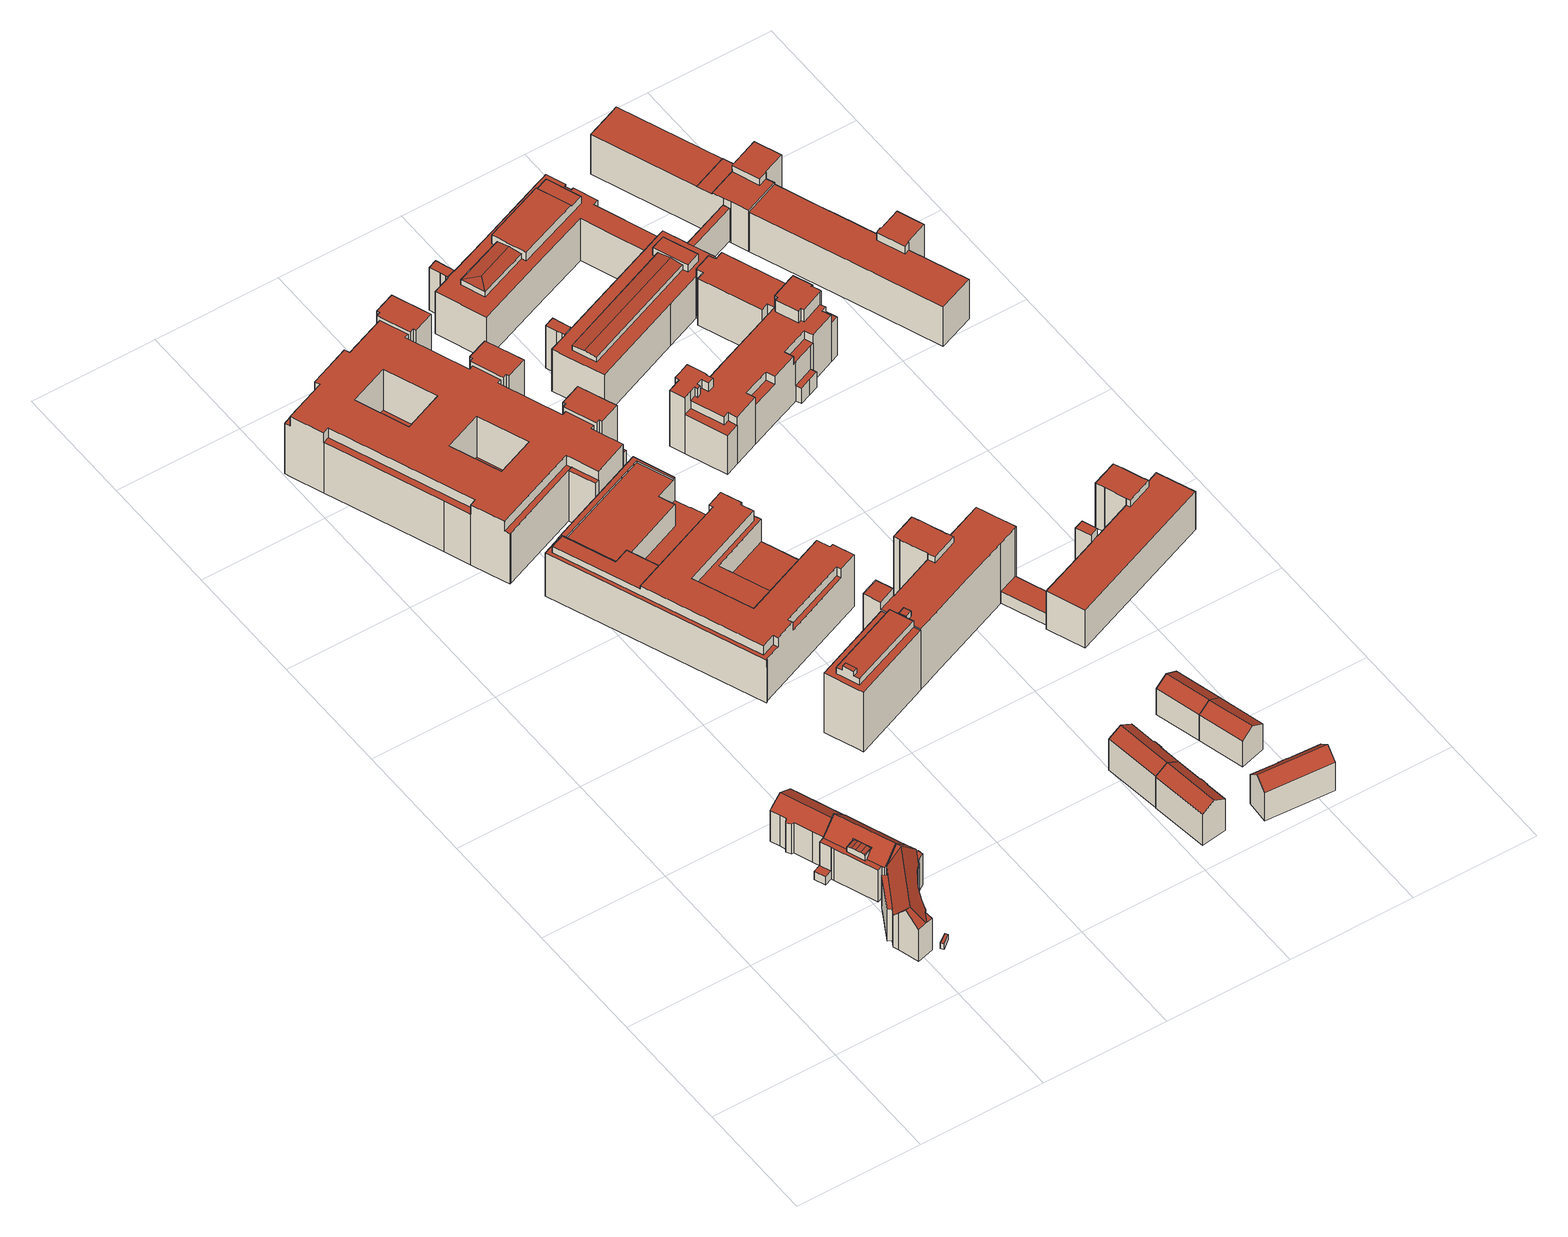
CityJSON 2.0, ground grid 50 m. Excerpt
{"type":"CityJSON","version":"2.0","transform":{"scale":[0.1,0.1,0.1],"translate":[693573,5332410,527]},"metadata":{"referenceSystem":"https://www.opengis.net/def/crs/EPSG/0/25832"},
"CityObjects":{
"building1":{"type":"Building","attributes":{"Gemeindeschluessel":"09162000","HoeheDach":"535.600","HoeheGrund":"533.100","Methode":"2000","NiedrigsteTraufeDesGebaeudes":"535.600","Geometrietyp2DReferenz":"3000","function":"51009_1610","roofType":"1000","measuredHeight":2.5},"geometry":[{"type":"MultiSurface","lod":"2","boundaries":[[[0,1,2,3]],[[4,5,1,0]],[[6,4,0,3]],[[2,1,5,7]],[[6,7,5,4]],[[3,2,7,6]]],"semantics":{"surfaces":[{"type":"WallSurface"},{"type":"GroundSurface"},{"type":"RoofSurface"}],"values":[0,0,1,2,0,0]}}]},
"building2":{"type":"Building","attributes":{"Gemeindeschluessel":"09162000","HoeheDach":"554.070","HoeheGrund":"532.860","Methode":"2000","NiedrigsteTraufeDesGebaeudes":"547.760","Geometrietyp2DReferenz":"3000","function":"31001_1000","roofType":"3100","measuredHeight":21.21,"storeysAboveGround":3},"geometry":[{"type":"MultiSurface","lod":"2","boundaries":[[[8,9,10,11]],[[12,13,14,15,16,17]],[[18,19,20,21,22,23]],[[24,25,26,27]],[[28,29,30,31,32]],[[33,22,21]],[[34,35,36,37]],[[38,39,40,41]],[[42,43,44,45]],[[10,9,39,38]],[[46,47,48,49,50]],[[51,52,53,54]],[[55,37,36,56]],[[57,58,59,60]],[[42,18,23,43]],[[33,43,23,22]],[[61,56,36,35]],[[45,44,58,57]],[[25,24,62,53,52,63,64,65,40,39,9,8,66,32,31,44,43,33,67,16,15,49,48]],[[68,65,64,69]],[[28,32,66,70]],[[71,62,24,27]],[[69,64,63,72]],[[73,74,67,75]],[[14,50,49,15]],[[55,76,77,34,37]],[[75,67,33,21,20,35,34,77,78]],[[46,50,14,13]],[[72,63,52,51]],[[28,70,11,10,38,41,68,69,72,51,54,71,27,26,47,46,13,12,79,80,76,55,56,61,19,18,42,45,57,60,29]],[[61,35,20,19]],[[25,48,47,26]],[[66,8,11,70]],[[41,40,65,68]],[[30,59,58,44,31]],[[17,16,67,74]],[[80,78,77,76]],[[54,53,62,71]],[[60,59,30,29]],[[80,79,73,75,78]],[[79,12,17,74,73]]],"semantics":{"surfaces":[{"type":"WallSurface"},{"type":"RoofSurface"},{"type":"GroundSurface"}],"values":[0,0,0,0,0,1,1,0,0,0,0,0,0,0,0,1,0,0,1,0,0,0,0,1,1,0,1,0,0,2,0,0,0,0,1,1,0,0,0,0,0]}}]},
"building3":{"type":"Building","attributes":{"Gemeindeschluessel":"09162000","HoeheDach":"554.510","HoeheGrund":"532.850","Methode":"2000","NiedrigsteTraufeDesGebaeudes":"536.800","Geometrietyp2DReferenz":"3000","function":"31001_1000","roofType":"3100","measuredHeight":21.66,"storeysAboveGround":3},"geometry":[{"type":"MultiSurface","lod":"2","boundaries":[[[81,82,83,84,85]],[[86,87,88,89]],[[90,91,92,93]],[[19,94,95,96,97,98,99,100,101,102,103,104,105,106,18]],[[19,107,108,94]],[[95,109,110,96]],[[19,18,111,112,107]],[[113,84,83,114]],[[106,115,111,18]],[[116,117,118,119]],[[120,121,122,123]],[[112,111,115,124,125,126,127]],[[114,83,82,128]],[[99,129,130,100]],[[94,108,109,95]],[[82,131,132,92,91]],[[102,101,133,127,126]],[[124,115,106,105,104]],[[86,85,84,113,87]],[[110,134,97,96]],[[129,116,119,130]],[[97,134,117,98]],[[103,125,124,104]],[[102,126,125,103]],[[101,100,130,119,118,135,133]],[[86,81,85]],[[99,98,117,116,129]],[[132,131,121]],[[110,109,89,88,123,122,135,118,117,134]],[[88,87,113,114,128,90,93,120,123]],[[128,82,91,90]],[[82,81,86,89,109,108,107,112,127,133,135,122,121,131]],[[120,93,92,132,121]]],"semantics":{"surfaces":[{"type":"WallSurface"},{"type":"RoofSurface"},{"type":"GroundSurface"}],"values":[0,0,1,2,0,0,0,1,0,0,0,1,1,0,0,0,0,0,1,0,1,0,0,0,0,0,0,0,1,0,1,1,1]}}]},
"building4":{"type":"Building","attributes":{"Gemeindeschluessel":"09162000","HoeheDach":"551.140","HoeheGrund":"532.836","Methode":"2000","NiedrigsteTraufeDesGebaeudes":"547.006","Geometrietyp2DReferenz":"3000","function":"31001_9998","roofType":"3100","measuredHeight":18.3,"storeysAboveGround":5},"geometry":[{"type":"MultiSurface","lod":"2","boundaries":[[[136,137,138,139]],[[140,141,142,143]],[[139,138,144,145]],[[144,138,137,146,147,148,149,150,151,152,153,154,155]],[[156,157,158,159,160,161,136,139,145,162,163,140,143,164,165,166,167,168]],[[156,151,150,157]],[[152,169,170,171,172,173,142,141,153]],[[158,149,148,159]],[[166,171,170,167]],[[159,148,147,160]],[[156,168,169,152,151]],[[140,163,154,153,141]],[[161,146,137,136]],[[162,155,154,163]],[[164,173,172,165]],[[165,172,171,166]],[[145,144,155,162]],[[160,147,146,161]],[[167,170,169,168]],[[157,150,149,158]],[[143,142,173,164]]],"semantics":{"surfaces":[{"type":"WallSurface"},{"type":"RoofSurface"},{"type":"GroundSurface"}],"values":[0,0,0,1,2,0,1,0,0,0,0,0,0,0,0,0,0,0,0,0,0]}}]},
"building5":{"type":"Building","attributes":{"Gemeindeschluessel":"09162000","HoeheDach":"544.800","HoeheGrund":"532.990","Methode":"2000","NiedrigsteTraufeDesGebaeudes":"544.800","Geometrietyp2DReferenz":"3000","function":"51009_1610","roofType":"1000","measuredHeight":11.81},"geometry":[{"type":"MultiSurface","lod":"2","boundaries":[[[174,175,176,177]],[[178,179,180,181]],[[181,180,175,174]],[[180,179,176,175]],[[177,176,179,178]],[[174,177,178,181]]],"semantics":{"surfaces":[{"type":"WallSurface"},{"type":"RoofSurface"},{"type":"GroundSurface"}],"values":[0,0,0,1,0,2]}}]},
"building6":{"type":"Building","attributes":{"Gemeindeschluessel":"09162000","HoeheDach":"566.889","HoeheGrund":"533.220","Methode":"2000","NiedrigsteTraufeDesGebaeudes":"561.900","Geometrietyp2DReferenz":"3000","function":"31001_9998","roofType":"1000","measuredHeight":33.67,"storeysAboveGround":9},"geometry":[{"type":"MultiSurface","lod":"2","boundaries":[[[182,183,184,185,186,187,188,189,190,191]],[[192,193,194,195,196,197,184,183,182,191,198,199,200,201]],[[187,202,203,188]],[[204,202,187,186]],[[205,203,202,204]],[[206,207,208,194,193,192,201,209]],[[210,196,195,211,212,213,214,200,199,215]],[[190,216,215,199,198,191]],[[208,207,206,209,214,213,212,211]],[[211,195,194,208]],[[189,188,203,205]],[[189,205,204,186,185,217,210,215,216,190]],[[209,201,200,214]],[[184,197,196,210,217,185]]],"semantics":{"surfaces":[{"type":"WallSurface"},{"type":"RoofSurface"},{"type":"GroundSurface"}],"values":[0,1,1,0,0,0,0,0,2,0,0,1,0,0]}}]},
"building7":{"type":"Building","attributes":{"name":"Neue Balan - Haus 28","Gemeindeschluessel":"09162000","HoeheDach":"558.440","HoeheGrund":"527.668","Methode":"2000","NiedrigsteTraufeDesGebaeudes":"536.920","Geometrietyp2DReferenz":"3000","function":"31001_2000","roofType":"1000","measuredHeight":30.77,"storeysAboveGround":6},"geometry":[{"type":"MultiSurface","lod":"2","boundaries":[[[218,219,220,221]],[[222,223,224,225]],[[226,227,228,229,230,231,232,233,234,235,236,237,238,239,240,241,242,243,244,245,246,247,248,249,250,251,252,253,254,255],[256,257,258,259],[219,260,261,220]],[[262,263,264,265]],[[266,267,268,269]],[[270,271,272,273,274,275,276]],[[277,256,259,278]],[[279,280,281,282]],[[283,284,285,223,222,286,287]],[[221,220,261,288]],[[269,268,289,290]],[[291,228,227,292]],[[278,259,258,293]],[[294,254,253,295]],[[296,272,271,297]],[[298,299,300,301]],[[302,303,235,234,304]],[[305,240,239,306]],[[307,308,309,310]],[[311,241,240,305]],[[312,313,314,315,316]],[[317,318,303,302]],[[319,320,321,226,255,322,323,324]],[[306,239,238,325,326,327,328,329,285,284]],[[330,331,332,333]],[[334,246,245,335]],[[336,337,338,300,299,339,334,335]],[[324,323,331,330]],[[250,249,340,341,342]],[[343,344,345,346]],[[347,348,349,350]],[[351,352,353,289,268,267,354,264,263,355]],[[356,357,358,359,321,320]],[[340,360,361,362,281,280]],[[336,244,243,337]],[[265,264,354,363]],[[305,306,284,283,312,364,311]],[[365,366,367,368]],[[369,370,371,372]],[[373,251,250,342]],[[329,328,327,374,367,366,375,224,223,285]],[[322,294,295,332,331,323]],[[376,260,219,218]],[[349,348,377,378,379]],[[333,332,295,380]],[[288,376,218,221]],[[359,358,381,291,292,321]],[[382,350,349,379,273,272,296]],[[288,261,260,376]],[[383,303,318,345,344,326,325,384]],[[236,235,303,383,384,237]],[[385,252,251,373]],[[293,258,257,386]],[[335,245,244,336]],[[368,387,388,343,346,317,302,304,389,347,350,382,296,297,390,391,392,357,356,320,319,324,330,333,380,385,373,342,341,279,282,393,262,265,363,266,269,290,394,298,301,395,396,307,310,369,372,314,313,287,286,222,225,397,365]],[[363,354,267,266]],[[372,371,315,314]],[[381,229,228,291]],[[397,375,366,365]],[[380,295,253,252,385]],[[386,257,256,277]],[[377,348,347,389,304,234,233]],[[337,243,242,364,312,316,398,399,400,338]],[[399,398,316,315,371,370,309,308,401,400]],[[396,401,308,307]],[[361,247,246,334,339,353,352,351,355,362]],[[391,390,270,276,230,229,392]],[[368,367,374,387]],[[360,248,247,361]],[[225,224,375,397]],[[326,344,343,388,387,374,327]],[[392,229,381,358,357]],[[325,238,237,384]],[[313,312,283,287]],[[274,378,377,233,232,231,275]],[[364,242,241,311]],[[346,345,318,317]],[[275,231,230,276]],[[339,299,298,394,290,289,353]],[[293,386,277,278]],[[362,355,263,262,393]],[[292,227,226,321]],[[300,338,400,401,396,395,301]],[[341,340,280,279]],[[322,255,254,294]],[[297,271,270,390]],[[340,249,248,360]],[[273,379,378,274]],[[310,309,370,369]],[[282,281,362,393]]],"semantics":{"surfaces":[{"type":"WallSurface"},{"type":"RoofSurface"},{"type":"GroundSurface"}],"values":[0,0,1,0,0,1,0,0,0,0,0,0,0,0,0,0,0,0,0,0,0,0,0,0,0,0,1,0,0,0,0,1,0,1,0,0,1,0,0,0,1,1,0,1,0,1,1,0,0,1,0,0,0,0,2,0,0,0,0,0,0,0,0,1,0,0,0,0,0,0,0,0,0,0,0,0,0,0,0,1,0,0,0,0,0,0,0,0,0,0]}}]},
"building8":{"type":"Building","attributes":{"Gemeindeschluessel":"09162000","HoeheDach":"557.500","HoeheGrund":"532.484","Methode":"2000","NiedrigsteTraufeDesGebaeudes":"542.100","Geometrietyp2DReferenz":"3000","function":"31001_2000","roofType":"1000","measuredHeight":25.02,"storeysAboveGround":6},"geometry":[{"type":"MultiSurface","lod":"2","boundaries":[[[402,403,404,405,406,407,408,409,410,411,412,413,414,415,416]],[[417,418,419]],[[420,421,422,423]],[[424,425,426,427]],[[428,429,430,431,432,433,434,435,436,437,438,439,440,441,442,443,444,445,446,447]],[[420,448,449,450,451,421]],[[452,453,454,455]],[[456,457,458,459,460,461]],[[462,463,411,410,464,465]],[[466,467,468,417,469,470,471]],[[472,473,474,475]],[[476,435,434,477]],[[478,479,480,424,427,481,472,475,482,483,484,463,462,485,486]],[[487,488,489,490,448,420,423,491,492]],[[493,408,407,494]],[[495,437,436,496,457,456]],[[497,409,408,493]],[[498,438,437,495]],[[405,446,445,406]],[[499,439,438,498]],[[404,447,446,405]],[[500,476,477,501,471,470]],[[427,426,502,481]],[[428,403,402,429]],[[414,432,431,415]],[[415,431,430,416]],[[425,424,480,479,503]],[[485,462,465,494,407,406,445,444]],[[451,450,504,505]],[[453,443,442,454]],[[482,490,489,483]],[[435,476,500,506,496,436]],[[507,508,499,498,495,456,461,504,450,449,474,473,502,426,425,503]],[[491,466,471,501,492]],[[459,458,419,418]],[[463,484,488,487,412,411]],[[454,442,441,455]],[[470,469,506,500]],[[416,430,429,402]],[[485,444,443,453,452,440,439,499,508,486]],[[417,419,458,457,496,506,469]],[[482,475,474,449,448,490]],[[481,502,473,472]],[[507,478,486,508]],[[487,492,501,477,434,433,413,412]],[[403,428,447,404]],[[468,467,509,461,460]],[[505,504,461,509]],[[455,441,440,452]],[[464,410,409,497]],[[493,494,465,464,497]],[[491,423,422,466]],[[467,466,422,421,451,505,509]],[[478,507,503,479]],[[483,489,488,484]],[[413,433,432,414]],[[468,460,459,418,417]]],"semantics":{"surfaces":[{"type":"RoofSurface"},{"type":"WallSurface"},{"type":"GroundSurface"}],"values":[0,1,1,1,0,1,0,1,1,1,1,1,2,0,1,1,1,1,1,1,1,0,1,1,1,1,1,1,1,1,1,1,0,1,1,1,1,1,1,1,0,1,1,1,1,1,1,1,1,1,0,1,0,1,1,1,0]}}]},
"building9":{"type":"Building","attributes":{"Gemeindeschluessel":"09162000","HoeheDach":"540.804","HoeheGrund":"532.404","Methode":"1000","NiedrigsteTraufeDesGebaeudes":"540.804","Geometrietyp2DReferenz":"3000","function":"51009_1610","roofType":"1000","measuredHeight":8.4},"geometry":[{"type":"MultiSurface","lod":"2","boundaries":[[[510,511,512,513,514]],[[510,515,516,511]],[[517,516,515,518,519]],[[513,519,518,514]],[[511,516,517,512]],[[512,517,519,513]],[[514,518,515,510]]],"semantics":{"surfaces":[{"type":"GroundSurface"},{"type":"WallSurface"},{"type":"RoofSurface"}],"values":[0,1,2,1,1,1,1]}}]},
"building10":{"type":"Building","attributes":{"Gemeindeschluessel":"09162000","HoeheDach":"551.605","HoeheGrund":"533.420","Methode":"1000","NiedrigsteTraufeDesGebaeudes":"548.443","Geometrietyp2DReferenz":"3000","function":"31001_1000","roofType":"3100","measuredHeight":18.18,"storeysAboveGround":5},"geometry":[{"type":"MultiSurface","lod":"2","boundaries":[[[520,521,522,523]],[[524,525,526,527]],[[528,529,530,531]],[[532,533,529,528,534]],[[527,526,535,536]],[[537,531,530,525,524]],[[529,533,522,521,535,526,525,530]],[[537,524,527,536,520,523,532,534]],[[536,535,521,520]],[[534,528,531,537]],[[523,522,533,532]]],"semantics":{"surfaces":[{"type":"WallSurface"},{"type":"RoofSurface"},{"type":"GroundSurface"}],"values":[0,0,1,0,0,0,1,2,0,0,0]}}]},
"building11":{"type":"Building","attributes":{"Gemeindeschluessel":"09162000","HoeheDach":"551.609","HoeheGrund":"533.460","Methode":"1000","NiedrigsteTraufeDesGebaeudes":"548.470","Geometrietyp2DReferenz":"3000","function":"31001_1000","roofType":"3100","measuredHeight":18.15,"storeysAboveGround":5},"geometry":[{"type":"MultiSurface","lod":"2","boundaries":[[[538,539,540,541]],[[542,543,544,545]],[[545,544,546,547,548]],[[530,525,549,540,539,550,547,546]],[[545,548,551,538,541,552,553,542]],[[543,530,546,544]],[[553,525,530,543,542]],[[552,549,525,553]],[[548,547,550,551]],[[541,540,549,552]],[[551,550,539,538]]],"semantics":{"surfaces":[{"type":"WallSurface"},{"type":"RoofSurface"},{"type":"GroundSurface"}],"values":[0,0,0,1,2,1,0,0,0,0,0]}}]},
"building12":{"type":"Building","attributes":{"Gemeindeschluessel":"09162000","HoeheDach":"566.160","HoeheGrund":"533.460","Methode":"2000","NiedrigsteTraufeDesGebaeudes":"562.658","Geometrietyp2DReferenz":"3000","function":"31001_9998","roofType":"1000","measuredHeight":32.7,"storeysAboveGround":9},"geometry":[{"type":"MultiSurface","lod":"2","boundaries":[[[554,555,556,557]],[[558,559,560,561,562,563,564,565,566,567,568,569,570,571,572,573,574,575,576,577,578,579,580,581,582,554,557,583,584,585,586,587,588]],[[570,589,590,571]],[[588,591,592,558]],[[577,593,594,578]],[[595,596,597,598]],[[599,600,601,573,572,571,590]],[[582,602,555,554]],[[580,603,604,581]],[[605,606,607,608,609,610,611,612,613,614,615,616,592,591,617,618,619,620,621,622,595,598,601,600,623,624]],[[569,568,567,566,565,564,611,610,625,626,607,606,605,624,627,589,570]],[[556,628,621,620,584,583,557]],[[593,629,630,597,596,631,628,556,555,602,604,603,632,594]],[[621,628,631,622]],[[581,604,602,582]],[[627,633,599,590,589]],[[607,626,634,608]],[[578,594,632,579]],[[558,592,616,559]],[[622,631,596,595]],[[624,623,600,599,633,627]],[[601,598,597,630,575,574,573]],[[625,635,634,626]],[[608,634,635,609]],[[579,632,603,580]],[[564,563,562,561,560,559,616,615,614,613,612,611]],[[619,618,617,591,588,587,586,585,584,620]],[[575,630,629,576]],[[576,629,593,577]],[[609,635,625,610]]],"semantics":{"surfaces":[{"type":"WallSurface"},{"type":"GroundSurface"},{"type":"RoofSurface"}],"values":[0,1,0,0,0,0,0,0,0,2,0,0,2,0,0,2,0,0,0,0,0,0,2,0,0,0,0,0,0,0]}}]},
"building13":{"type":"Building","attributes":{"Gemeindeschluessel":"09162000","HoeheDach":"535.624","HoeheGrund":"532.700","Methode":"2000","NiedrigsteTraufeDesGebaeudes":"535.624","Geometrietyp2DReferenz":"3000","function":"51009_1610","roofType":"1000","measuredHeight":2.92},"geometry":[{"type":"MultiSurface","lod":"2","boundaries":[[[636,637,638,639]],[[640,636,639,641]],[[642,637,636,640]],[[641,639,638,643]],[[637,642,643,638]],[[642,640,641,643]]],"semantics":{"surfaces":[{"type":"WallSurface"},{"type":"RoofSurface"},{"type":"GroundSurface"}],"values":[0,0,1,2,0,0]}}]},
"building14":{"type":"Building","attributes":{"Gemeindeschluessel":"09162000","HoeheDach":"551.634","HoeheGrund":"533.680","Methode":"1000","NiedrigsteTraufeDesGebaeudes":"547.425","Geometrietyp2DReferenz":"3000","function":"31001_1000","roofType":"3100","measuredHeight":17.95,"storeysAboveGround":4},"geometry":[{"type":"MultiSurface","lod":"2","boundaries":[[[644,645,646,647,648,649,650,651]],[[652,653,654,655,656,657,658,659]],[[656,647,646,657]],[[658,645,644,660,659]],[[653,650,649,654]],[[655,648,647,656]],[[659,660,661,652]],[[652,661,651,650,653]],[[660,644,651,661]],[[654,649,648,655]],[[657,646,645,658]]],"semantics":{"surfaces":[{"type":"RoofSurface"},{"type":"GroundSurface"},{"type":"WallSurface"}],"values":[0,1,2,2,2,2,2,2,0,2,2]}}]},
"building15":{"type":"Building","attributes":{"Gemeindeschluessel":"09162000","HoeheDach":"537.066","HoeheGrund":"533.523","Methode":"2000","NiedrigsteTraufeDesGebaeudes":"537.066","Geometrietyp2DReferenz":"3000","function":"31001_2000","roofType":"1000","measuredHeight":3.54,"storeysAboveGround":1},"geometry":[{"type":"MultiSurface","lod":"2","boundaries":[[[662,663,664,665]],[[665,664,666,667]],[[667,666,668,554]],[[554,668,663,662]],[[662,665,667,554]],[[668,666,664,663]]],"semantics":{"surfaces":[{"type":"WallSurface"},{"type":"GroundSurface"},{"type":"RoofSurface"}],"values":[0,0,0,0,1,2]}}]},
"building16":{"type":"Building","attributes":{"Gemeindeschluessel":"09162000","HoeheDach":"549.387","HoeheGrund":"533.810","Methode":"1000","NiedrigsteTraufeDesGebaeudes":"546.275","Geometrietyp2DReferenz":"3000","function":"31001_1000","roofType":"3100","measuredHeight":15.58,"storeysAboveGround":4},"geometry":[{"type":"MultiSurface","lod":"2","boundaries":[[[669,670,671,672]],[[673,674,675,676]],[[677,670,669,674,673]],[[674,669,672,675]],[[676,678,677,673]],[[678,671,670,677]],[[676,675,672,671,678]]],"semantics":{"surfaces":[{"type":"RoofSurface"},{"type":"WallSurface"},{"type":"GroundSurface"}],"values":[0,1,1,0,2,1,1]}}]},
"building17":{"type":"Building","attributes":{"Gemeindeschluessel":"09162000","HoeheDach":"549.366","HoeheGrund":"533.770","Methode":"1000","NiedrigsteTraufeDesGebaeudes":"546.255","Geometrietyp2DReferenz":"3000","function":"31001_1000","roofType":"3100","measuredHeight":15.6,"storeysAboveGround":4},"geometry":[{"type":"MultiSurface","lod":"2","boundaries":[[[679,680,681,682,683]],[[684,671,682,681]],[[678,671,684,675,676]],[[676,675,680,679]],[[679,683,678,676]],[[683,682,671,678]],[[675,684,681,680]]],"semantics":{"surfaces":[{"type":"WallSurface"},{"type":"RoofSurface"},{"type":"GroundSurface"}],"values":[0,1,0,0,2,0,1]}}]},
"building18":{"type":"Building","attributes":{"Gemeindeschluessel":"09162000","HoeheDach":"539.372","HoeheGrund":"533.750","Methode":"1000","NiedrigsteTraufeDesGebaeudes":"539.372","Geometrietyp2DReferenz":"3000","function":"31001_9998","roofType":"1000","measuredHeight":5.62,"storeysAboveGround":1},"geometry":[{"type":"MultiSurface","lod":"2","boundaries":[[[685,686,687,688]],[[689,690,691,692]],[[693,689,692,687,686]],[[690,694,685,688,691]],[[689,693,686,685,694,690]],[[692,691,688,687]]],"semantics":{"surfaces":[{"type":"WallSurface"},{"type":"GroundSurface"},{"type":"RoofSurface"}],"values":[0,0,1,2,0,0]}}]},
"building19":{"type":"Building","attributes":{"Gemeindeschluessel":"09162000","HoeheDach":"556.277","HoeheGrund":"531.806","Methode":"2000","NiedrigsteTraufeDesGebaeudes":"535.557","Geometrietyp2DReferenz":"3000","function":"31001_2000","roofType":"1000","measuredHeight":24.47,"storeysAboveGround":5},"geometry":[{"type":"MultiSurface","lod":"2","boundaries":[[[695,696,697,698,699,700,701]],[[702,703,704,705]],[[706,707,708,709,710,711,712]],[[713,714,715,716,717,718]],[[719,720,703,702]],[[721,722,723,724,725,726,727]],[[728,729,730,731,732]],[[733,734,735,720]],[[705,704,734,733,736,737,698,697,696,695,701,738]],[[739,740,741,742,712,711,743]],[[744,745,713,718,746,747,748,749]],[[750,751,708,707]],[[752,753,754,755]],[[756,757,753,752]],[[729,758,759,760,761,730]],[[762,763,732,731]],[[701,700,764,765,766,767,738]],[[736,733,720,719]],[[740,739,722,721]],[[714,713,745,744,749,768,769,750,707,706,712,742,741,727,726,725,762,731,730,761,760,770,771,772,773,756,752,755,774,775,776,715]],[[771,777,778,772]],[[779,780,748,747,746,718,717,716,781,782,783,754,753,757,784,778,777,785,759,758,729,709,708,751],[705,738,767,766,786,787,737,736,719,702]],[[773,784,757,756]],[[737,787,786,788,789,699,698]],[[735,734,704,703]],[[774,783,782,775]],[[769,779,751,750]],[[720,735,703]],[[739,743,723,722]],[[772,778,784,773]],[[769,768,749,748,780,779]],[[729,728,710,709]],[[724,723,743,711,710,728,732,763]],[[766,765,788,786]],[[781,716,715,776,775,782]],[[759,785,777,771,770,760]],[[741,740,721,727]],[[789,788,765,764]],[[725,724,763,762]],[[764,700,699,789]],[[755,754,783,774]]],"semantics":{"surfaces":[{"type":"RoofSurface"},{"type":"WallSurface"},{"type":"GroundSurface"}],"values":[0,1,1,1,1,1,1,0,1,1,1,1,1,1,1,1,1,1,0,2,1,0,1,1,0,1,1,0,1,1,1,1,0,1,1,1,1,0,1,1,1]}}]},
"building20":{"type":"Building","attributes":{"Gemeindeschluessel":"09162000","HoeheDach":"555.616","HoeheGrund":"531.864","Methode":"2000","NiedrigsteTraufeDesGebaeudes":"552.100","Geometrietyp2DReferenz":"3000","function":"31001_2000","roofType":"1000","measuredHeight":23.75,"storeysAboveGround":5},"geometry":[{"type":"MultiSurface","lod":"2","boundaries":[[[790,791,792,793,794,795]],[[796,797,793,792]],[[798,799,800,801]],[[802,803,804,805]],[[806,807,808,809,810,811,812,813,814,815]],[[816,800,799,817,818,819,820,821,822,823,824,825]],[[826,801,800,816]],[[827,808,807,828]],[[828,807,806,829]],[[790,795,830,831]],[[832,833,834,830,795,794,793,797,804,803,835,716,718,836,837,838,839],[816,825,840,841,819,818,842,843,826]],[[811,810,837,836,718,844,845,846,847]],[[839,838,809,808,827,848,849]],[[818,817,850,842]],[[805,804,797,796]],[[812,811,847,851,852,813]],[[843,842,850,798,801,826]],[[837,810,809,838]],[[840,853,854,841]],[[855,856,857,834,833,832,839,849]],[[792,791,790,831,857,856,855,849,848,827,828,829,858,859,852,851,847,846,845,844,860,861,802,805,796]],[[829,806,815,858]],[[823,822,821,820,854,853,824]],[[815,814,813,852,859,858]],[[844,718,716,860]],[[860,716,835,861]],[[841,854,820,819]],[[825,824,853,840]],[[850,817,799,798]],[[861,835,803,802]],[[831,830,834,857]]],"semantics":{"surfaces":[{"type":"WallSurface"},{"type":"RoofSurface"},{"type":"GroundSurface"}],"values":[0,0,1,0,1,0,0,0,0,0,1,0,0,0,0,0,0,0,0,0,2,0,1,0,0,0,0,0,1,0,0]}}]},
"building21":{"type":"Building","attributes":{"Gemeindeschluessel":"09162000","HoeheDach":"561.370","HoeheGrund":"533.066","Methode":"2000","NiedrigsteTraufeDesGebaeudes":"536.670","Geometrietyp2DReferenz":"3000","function":"31001_2000","roofType":"1000","measuredHeight":28.3,"storeysAboveGround":7},"geometry":[{"type":"MultiSurface","lod":"2","boundaries":[[[862,863,864,865,866]],[[867,868,869,870]],[[871,872,873,874]],[[875,876,877,878]],[[879,873,872,880,881,882,883,884,885,886,887,888,889,890,891,892,893,894,895]],[[896,897,898,899]],[[900,901,902,903]],[[904,905,906,907]],[[908,909,910,911]],[[903,902,912,913]],[[914,915,916,917,918]],[[917,919,906,905,920]],[[921,922,923,924]],[[925,916,915,926,927,928,929,930,931,932,933,871,874,934,935,936,937,938,939,940,941,942,943,944,945,869,868,896,899,946,908,911,947,948,923,922,949,950,951,952,953,912,902,901,954,955]],[[956,862,866,957,875,878,958,959,960,961,962,963,964,965,966,967,968,969,970,971,914,918,972,904,907,973,974,975,976,900,903,913,977,978,979,980,981,921,924,982,983,984,985,986,987]],[[964,988,879,895,965]],[[931,882,881,932]],[[866,865,989,957]],[[985,990,991,986]],[[992,935,934,993]],[[994,936,935,992]],[[962,994,995,963]],[[982,996,997,983]],[[957,989,876,875]],[[928,885,884,929]],[[918,917,920,972]],[[998,942,941,999]],[[911,910,1000,947]],[[925,955,975,974,973,919]],[[915,888,887,926]],[[865,864,1001,1002]],[[899,898,1003,946]],[[968,892,891,969]],[[975,955,954,976]],[[967,893,892,968]],[[981,949,922,921]],[[946,1003,909,908]],[[980,950,949,981]],[[976,954,901,900]],[[1004,874,873,879,988]],[[948,1005,1006,923]],[[983,997,1007,984]],[[966,894,893,967]],[[963,995,988,964]],[[969,891,890,970]],[[917,916,925,919]],[[977,953,952,978]],[[1008,943,942,998]],[[1009,940,939,1010]],[[924,923,1006,996,982]],[[999,1001,864,863,1008,998]],[[971,889,888,915,914]],[[927,886,885,928]],[[995,994,992,993,1004,988]],[[929,884,883,930]],[[913,912,953,977]],[[961,1011,937,936,994,962]],[[1012,896,868,867]],[[947,1000,1005,948]],[[926,887,886,927]],[[1011,1009,1010,1013]],[[933,880,872,871]],[[1010,939,938,1013]],[[863,944,943,1008]],[[965,895,894,966]],[[1013,938,937,1011]],[[970,890,889,971]],[[972,920,905,904]],[[909,1003,898,897,1014,1015,1007,997,996,1006,1005,1000,910]],[[907,906,919,973]],[[979,951,950,980]],[[984,1007,1015,990,985]],[[932,881,880,933]],[[956,1016,945,944,863,862]],[[1017,1014,897,896,1012]],[[978,952,951,979]],[[986,991,1018,987]],[[987,1018,1016,956]],[[961,960,959,958,1002,1001,999,941,940,1009,1011]],[[990,1015,1014,1017]],[[1016,1018,991,990,1017,1012,867,870]],[[870,869,945,1016]],[[877,876,989,865,1002]],[[930,883,882,931]],[[993,934,874,1004]],[[878,877,1002,958]]],"semantics":{"surfaces":[{"type":"WallSurface"},{"type":"RoofSurface"},{"type":"GroundSurface"}],"values":[0,0,0,0,1,0,0,0,0,0,0,1,0,1,2,0,0,0,0,0,0,0,0,0,0,0,0,0,0,0,0,0,0,0,0,0,0,0,0,0,0,0,0,0,0,0,0,0,0,0,1,0,0,1,0,0,0,0,0,0,1,0,0,0,0,0,0,0,1,0,0,0,0,0,0,0,0,0,0,0,1,0,1,0,0,0]}}]},
"building22":{"type":"Building","attributes":{"name":"Mediadesign Hoch- und Fachoberschule","Gemeindeschluessel":"09162000","HoeheDach":"555.488","HoeheGrund":"533.700","Methode":"2000","NiedrigsteTraufeDesGebaeudes":"551.990","Geometrietyp2DReferenz":"3000","function":"31001_9998","roofType":"1000","measuredHeight":21.79,"storeysAboveGround":6},"geometry":[{"type":"MultiSurface","lod":"2","boundaries":[[[1019,1020,1021,1022]],[[1023,1024,1025,1026]],[[1027,1028,1029,1030]],[[1031,1032,1033,1034]],[[1035,1036,1037,1038,1039,1040,1041]],[[1042,1043,1044,1045,1046,1047]],[[1048,1049,1050,1051]],[[1044,1043,1052,1053]],[[1037,1034,1033,1054,1038]],[[1026,1025,1049,1048]],[[1025,1024,1033,1032,1055,1056,1029,1028,1057,1050,1049]],[[1053,1058,1059,1060,1019,1022,1061,1062,1040,1039,1038,1054,1023,1026,1048,1051,1063,1027,1030,1064,1046,1045,1044]],[[1029,1056,1065,1047,1046,1064,1030]],[[1059,1066,1067,1060]],[[1054,1033,1024,1023]],[[1051,1050,1057,1063]],[[1061,1022,1021,1068,1069,1070,1062]],[[1060,1067,1020,1019]],[[1036,1035,1069,1068]],[[1062,1070,1041,1040]],[[1058,1053,1052,1071,1066,1059]],[[1072,1055,1032,1031]],[[1069,1035,1041,1070]],[[1065,1056,1055,1072]],[[1063,1057,1028,1027]],[[1071,1052,1043,1042,1047,1065,1072,1031,1034,1037,1036,1068,1021,1020,1067,1066]]],"semantics":{"surfaces":[{"type":"WallSurface"},{"type":"RoofSurface"},{"type":"GroundSurface"}],"values":[0,0,0,0,0,0,0,0,0,0,1,2,0,0,0,0,0,0,0,0,0,0,1,0,0,1]}}]},
"building23":{"type":"Building","attributes":{"Gemeindeschluessel":"09162000","HoeheDach":"548.925","HoeheGrund":"533.112","Methode":"1000","NiedrigsteTraufeDesGebaeudes":"548.925","Geometrietyp2DReferenz":"3000","function":"31001_9998","roofType":"1000","measuredHeight":15.81},"geometry":[{"type":"MultiSurface","lod":"2","boundaries":[[[1073,1074,1075,1076]],[[1075,1074,1077,1078]],[[1079,1080,1073,1076]],[[1080,1077,1074,1073]],[[1079,1078,1077,1080]],[[1076,1075,1078,1079]]],"semantics":{"surfaces":[{"type":"WallSurface"},{"type":"RoofSurface"},{"type":"GroundSurface"}],"values":[0,1,2,0,0,0]}}]},
"building24":{"type":"Building","attributes":{"Gemeindeschluessel":"09162000","HoeheDach":"555.500","HoeheGrund":"532.471","Methode":"2000","NiedrigsteTraufeDesGebaeudes":"551.800","Geometrietyp2DReferenz":"3000","function":"31001_9998","roofType":"1000","measuredHeight":23.03,"storeysAboveGround":6},"geometry":[{"type":"MultiSurface","lod":"2","boundaries":[[[1081,1082,1083,1084,1085,1086]],[[1087,1088,1089,1090,1086,1085]],[[1091,1092,1090,1089,1093,1094]],[[1095,1096,1097,1098]],[[1099,1100,1101,1102,1103]],[[1081,1086,1090,1092]],[[1091,1104,1105,1106,1095,1098,1107,1108,1082,1081,1092]],[[1109,1088,1087,1110]],[[1082,1108,1100,1099,1111,1083]],[[1105,1112,1113,1106]],[[1114,1104,1091,1094]],[[1084,1083,1111]],[[1095,1106,1113,1115,1103,1102,1116,1096]],[[1116,1102,1101,1117]],[[1114,1094,1093,1109,1110,1115,1113,1112]],[[1116,1117,1118,1097,1096]],[[1098,1097,1118,1107]],[[1093,1089,1088,1109]],[[1108,1107,1118,1117,1101,1100]],[[1087,1085,1084,1111,1099,1103,1115,1110]],[[1104,1114,1112,1105]]],"semantics":{"surfaces":[{"type":"WallSurface"},{"type":"RoofSurface"},{"type":"GroundSurface"}],"values":[0,1,0,0,1,0,2,0,0,0,0,1,0,0,1,1,0,0,0,0,0]}}]},
"building25":{"type":"Building","attributes":{"Gemeindeschluessel":"09162000","HoeheDach":"555.540","HoeheGrund":"532.580","Methode":"2000","NiedrigsteTraufeDesGebaeudes":"551.790","Geometrietyp2DReferenz":"3000","function":"31001_9998","roofType":"1000","measuredHeight":22.96,"storeysAboveGround":6},"geometry":[{"type":"MultiSurface","lod":"2","boundaries":[[[1119,1120,1121,1122,1123,1124,1125]],[[1126,1127,1128,1129]],[[1130,1131,1132,1133]],[[1134,1119,1125,1128,1127,1135,1136,1137]],[[1138,1134,1137,1139]],[[1122,1121,1140,1141]],[[1120,1119,1134,1138]],[[1142,1135,1127,1126]],[[1124,1123,1122,1141,1143,1144,1130,1133,1145,1146,1147,1142,1126,1129]],[[1129,1128,1125,1124]],[[1148,1136,1135,1142,1147,1146,1149]],[[1145,1150,1149,1146]],[[1133,1132,1150,1145]],[[1151,1152,1140,1121,1120,1138,1139,1148,1149,1150,1132,1131]],[[1139,1137,1136,1148]],[[1144,1143,1141,1140,1152,1151,1131,1130]]],"semantics":{"surfaces":[{"type":"WallSurface"},{"type":"RoofSurface"},{"type":"GroundSurface"}],"values":[0,0,0,1,0,0,0,0,2,0,0,0,0,1,0,0]}}]}
},
"vertices":[
[585,181,61],[585,181,86],[547,152,86],[547,152,61],[577,191,61],[577,191,86],[539,163,61],[539,163,86],
[623,409,208],[609,394,214],[609,394,59],[623,409,59],[447,156,59],[514,174,59],[514,174,211],[487,167,211],[486,167,212],[447,156,212],[636,502,59],[524,457,59],[524,457,212],[525,458,213],[580,480,271],[636,502,211],[524,239,213],[520,220,208],[520,220,59],[524,239,59],[628,425,59],[633,422,59],[633,422,211],[628,425,211],[628,425,212],[587,461,271],[429,285,211],[504,422,211],[488,432,211],[413,293,211],[595,379,59],[595,379,219],[583,363,222],[583,363,59],[650,465,59],[650,465,211],[647,460,211],[647,460,59],[512,204,59],[508,207,59],[508,207,213],[509,207,211],[512,204,211],[543,294,59],[543,294,224],[536,276,222],[536,276,59],[413,293,59],[488,432,59],[653,458,59],[653,458,211],[658,437,211],[658,437,59],[504,422,59],[529,257,218],[551,312,225],[561,329,226],[572,347,224],[621,413,212],[451,213,271],[572,347,59],[561,329,59],[621,413,59],[529,257,59],[551,312,59],[421,240,233],[431,207,271],[415,258,213],[429,285,59],[429,285,212],[415,259,211],[421,240,59],[415,259,59],
[517,533,242],[503,568,242],[510,551,241],[515,538,238],[517,533,235],[510,531,235],[480,519,235],[480,519,212],[488,522,212],[460,572,241],[496,586,241],[491,598,238],[455,584,238],[515,454,59],[510,466,59],[491,458,59],[427,623,59],[422,634,59],[392,622,59],[374,665,59],[433,688,59],[486,708,59],[546,732,59],[562,689,59],[567,677,59],[624,531,59],[524,457,222],[515,454,212],[510,466,212],[491,458,212],[636,502,210],[575,478,275],[479,524,238],[474,537,241],[624,531,210],[422,634,98],[422,634,212],[405,677,212],[405,677,98],[453,589,235],[482,600,235],[460,592,212],[453,589,212],[562,689,210],[546,732,210],[486,708,274],[484,708,275],[467,554,242],[392,622,98],[374,665,98],[489,603,242],[489,603,235],[433,688,221],[427,623,212],[424,685,212],
[377,832,58],[377,832,207],[368,856,207],[368,856,58],[448,931,58],[448,931,218],[463,937,209],[463,937,58],[354,891,207],[354,891,58],[367,823,200],[380,804,203],[388,803,207],[414,735,207],[433,688,207],[486,708,239],[489,710,241],[409,916,241],[362,897,213],[353,894,207],[486,708,58],[433,688,58],[414,735,58],[388,803,58],[380,804,58],[367,823,58],[353,894,58],[362,897,58],[464,937,58],[465,938,58],[466,935,58],[480,900,58],[546,732,58],[546,732,207],[480,900,207],[466,935,207],[465,938,207],[464,937,208],
[624,531,60],[624,531,178],[632,534,178],[632,534,60],[643,505,60],[643,505,178],[636,502,178],[636,502,60],
[826,1153,349],[842,1110,349],[851,1088,349],[851,1088,378],[842,1110,378],[842,1110,399],[826,1153,399],[826,1153,378],[816,1177,378],[816,1177,349],[796,1170,349],[831,1080,349],[842,1052,349],[1161,1178,349],[1150,1205,349],[868,1095,349],[833,1184,349],[1115,1295,349],[1103,1327,349],[784,1201,349],[859,1117,399],[843,1160,399],[859,1117,378],[843,1160,378],[796,1170,62],[831,1080,62],[842,1052,62],[784,1201,62],[1150,1205,378],[1161,1178,62],[1150,1205,62],[1115,1295,62],[1103,1327,62],[1115,1295,378],[833,1184,378],[868,1095,378],
[528,2873,99],[528,2873,297],[375,2813,297],[375,2813,99],[797,2738,7],[797,2738,314],[792,2748,314],[792,2748,7],[65,3099,297],[90,3109,297],[305,2558,297],[280,2548,297],[330,2421,297],[672,2555,297],[680,2534,297],[720,2433,297],[857,2487,297],[858,2488,297],[819,2588,297],[811,2609,297],[827,2616,297],[785,2722,297],[769,2715,297],[674,2959,297],[690,2965,297],[649,3071,297],[632,3064,297],[537,3307,297],[554,3313,297],[512,3419,297],[346,3354,297],[338,3375,297],[337,3374,297],[214,3326,297],[176,3311,297],[173,3310,297],[181,3290,297],[15,3225,297],[394,3228,297],[474,3023,297],[315,2961,297],[235,3165,297],[605,2676,297],[452,2616,297],[523,3436,7],[523,3436,314],[519,3447,314],[519,3447,7],[660,3332,7],[660,3332,314],[577,3299,314],[577,3299,7],[338,2400,251],[343,2402,251],[664,2528,251],[664,2527,251],[680,2534,251],[672,2555,251],[330,2421,251],[394,3228,99],[235,3165,99],[338,3376,7],[338,3376,251],[504,3441,251],[504,3441,7],[781,2731,251],[782,2732,251],[782,2732,314],[782,2732,7],[781,2731,7],[452,2616,99],[572,3310,314],[572,3310,7],[305,2558,251],[90,3109,251],[315,2961,99],[181,3290,251],[173,3310,251],[664,2528,7],[343,2402,7],[557,3304,7],[557,3304,251],[645,3080,251],[645,3080,7],[858,2488,7],[858,2488,253],[857,2487,7],[769,2715,251],[785,2722,251],[656,3098,7],[656,3098,314],[739,3130,314],[739,3130,7],[674,2959,251],[694,2955,251],[694,2955,7],[709,2961,7],[709,2961,314],[694,2955,314],[874,2494,7],[874,2494,253],[15,3225,7],[65,3099,7],[65,3099,251],[15,3225,251],[7,3246,251],[7,3246,7],[827,2616,253],[831,2606,253],[831,2606,314],[827,2616,314],[785,2722,314],[11,3248,7],[11,3248,251],[173,3311,251],[173,3311,7],[554,3313,251],[537,3307,251],[632,3064,251],[649,3071,251],[645,3081,251],[558,3304,251],[338,3375,251],[338,3375,7],[337,3374,7],[830,2606,7],[830,2606,253],[835,2595,253],[835,2595,7],[719,2433,7],[719,2433,253],[703,2427,253],[703,2427,7],[512,3419,314],[554,3313,314],[558,3304,314],[602,3479,314],[508,3430,314],[104,2998,7],[241,2649,7],[241,2649,251],[104,2998,251],[346,3354,251],[512,3419,251],[508,3430,251],[602,3479,7],[690,2965,251],[933,2633,7],[933,2633,314],[850,2601,314],[850,2601,7],[797,2982,7],[797,2982,314],[713,2950,314],[713,2950,7],[214,3326,7],[846,2612,314],[875,2781,314],[605,2676,99],[720,2433,253],[680,2534,253],[664,2527,253],[173,3310,7],[280,2548,251],[664,2527,7],[819,2588,253],[811,2609,253],[176,3311,7],[474,3023,99],[846,2612,7],[831,2606,7],[720,2433,7],[338,2400,7],[330,2421,7],[280,2548,7],[508,3430,7],[558,3304,7],[645,3081,7],[660,3086,7],[875,2781,7],[690,2965,314],[649,3071,314],[645,3081,314],[660,3086,314],
[691,1844,258],[783,1612,258],[1135,1752,258],[1154,1702,258],[1167,1707,258],[1142,1772,258],[903,1677,258],[823,1878,258],[1061,1973,258],[1061,1975,258],[1003,2119,258],[995,2116,258],[1027,2037,258],[1018,2034,258],[1038,1982,258],[535,2063,291],[532,2062,294],[532,2062,291],[842,2257,151],[842,2257,255],[866,2195,255],[866,2195,151],[378,2252,55],[378,2252,262],[455,2283,262],[455,2283,55],[783,1612,305],[691,1844,305],[1038,1982,305],[1018,2034,305],[1027,2037,305],[995,2116,305],[931,2090,305],[937,2075,305],[530,1913,305],[713,1452,305],[766,1474,305],[773,1456,305],[854,1488,305],[847,1506,305],[1120,1614,305],[1127,1597,305],[1199,1626,305],[1167,1707,305],[1154,1702,305],[1135,1752,305],[932,2293,151],[932,2293,262],[925,2290,262],[925,2290,255],[854,1488,262],[1127,1597,262],[1120,1614,262],[847,1506,262],[399,2241,262],[399,2241,291],[453,2262,291],[453,2262,294],[463,2266,283],[463,2266,262],[1141,1772,55],[1061,1975,55],[1061,1973,152],[1141,1772,152],[613,2094,255],[542,2066,255],[542,2066,283],[594,2087,291],[594,2087,262],[613,2094,262],[872,2450,55],[872,2450,262],[931,2296,262],[931,2296,55],[937,2075,262],[931,2090,262],[711,1428,55],[706,1426,55],[551,1815,55],[454,2285,55],[955,2235,55],[957,2236,55],[1003,2121,55],[1199,1626,55],[710,1431,55],[1003,2119,151],[1003,2121,151],[957,2236,151],[955,2235,151],[613,2094,151],[658,1982,151],[903,1677,152],[1142,1772,152],[713,1452,262],[530,1913,291],[823,1878,152],[766,1474,262],[773,1456,262],[645,1959,262],[658,1982,262],[454,2285,262],[706,1426,262],[870,2428,262],[870,2428,255],[645,1959,291],[711,1428,262],[710,1431,262],[463,2266,255],
[703,2427,54],[719,2433,54],[857,2487,54],[871,2451,54],[717,2391,54],[703,2427,138],[719,2433,138],[857,2487,138],[717,2391,138],[871,2451,138],
[1620,157,64],[1620,157,214],[1616,156,217],[1616,156,64],[1598,298,64],[1598,298,217],[1612,190,217],[1612,190,64],[1527,53,214],[1579,60,246],[1549,292,246],[1497,285,214],[1628,67,64],[1628,67,217],[1527,53,64],[1616,190,214],[1616,190,64],[1497,285,64],
[1586,420,65],[1586,420,215],[1590,386,215],[1590,386,65],[1497,285,65],[1497,285,215],[1466,516,215],[1466,516,65],[1519,523,246],[1567,529,217],[1567,529,65],[1586,386,217],[1582,419,217],[1582,419,65],[1586,386,65],[1598,298,65],
[1459,1489,65],[1459,1489,384],[1466,1469,384],[1466,1469,65],[1684,1383,65],[1604,1352,65],[1526,1321,65],[1421,1280,65],[1232,1206,65],[1189,1189,65],[1161,1178,65],[1139,1234,65],[1129,1261,65],[1113,1300,65],[1103,1327,65],[1102,1328,65],[1076,1394,65],[1146,1421,65],[1172,1356,65],[1173,1354,65],[1362,1429,65],[1363,1429,65],[1321,1534,65],[1322,1534,65],[1313,1559,65],[1414,1598,65],[1424,1574,65],[1425,1575,65],[1444,1526,65],[1467,1470,65],[1631,1534,65],[1642,1507,65],[1657,1469,65],[1668,1442,65],[1690,1386,65],[1076,1394,392],[1146,1421,392],[1690,1386,357],[1684,1383,357],[1322,1534,384],[1313,1559,384],[1373,1402,357],[1373,1402,384],[1362,1429,384],[1362,1429,357],[1172,1356,392],[1172,1356,357],[1173,1354,357],[1444,1526,384],[1424,1574,384],[1425,1575,384],[1103,1327,357],[1113,1300,357],[1129,1261,357],[1156,1272,357],[1167,1245,357],[1139,1234,357],[1161,1178,357],[1189,1189,357],[1232,1206,357],[1421,1280,357],[1526,1321,357],[1604,1352,357],[1668,1442,357],[1657,1469,357],[1642,1507,357],[1631,1534,357],[1467,1470,357],[1477,1443,357],[1130,1339,357],[1102,1328,357],[1139,1234,382],[1129,1261,382],[1102,1328,392],[1467,1470,384],[1321,1534,384],[1363,1429,384],[1477,1443,384],[1414,1598,384],[1130,1339,392],[1156,1272,382],[1167,1245,382],
[1002,3056,86],[986,3050,86],[986,3050,57],[1002,3056,57],[994,3076,86],[994,3076,57],[978,3070,86],[978,3070,57],
[2037,56,246],[2039,100,209],[1910,109,208],[1911,114,204],[1876,116,204],[1876,111,208],[1766,119,208],[1763,74,246],[1760,25,67],[1766,119,67],[1876,111,67],[1876,116,67],[1911,114,67],[1910,109,67],[2039,100,67],[2034,7,67],[2034,7,204],[1760,25,204],
[1444,1525,65],[1444,1525,101],[1488,1543,101],[1488,1543,65],[1503,1506,101],[1503,1506,65],[1459,1489,101],
[1891,285,224],[1941,299,193],[1891,481,193],[1840,467,224],[1840,271,68],[1840,271,193],[1790,453,193],[1790,453,68],[1941,299,68],[1891,481,68],
[1740,634,68],[1740,634,193],[1790,648,224],[1841,663,193],[1841,663,68],[1841,467,224],
[1754,1204,124],[1754,1204,68],[1684,1383,68],[1684,1383,124],[1674,1173,68],[1674,1173,124],[1604,1352,124],[1604,1352,68],[1734,1196,68],[1734,1196,124],
[1053,3514,293],[1070,3468,293],[1088,3421,293],[1095,3402,293],[1341,3496,293],[1290,3628,293],[1045,3534,293],[854,3438,251],[854,3438,274],[1053,3514,274],[1053,3514,251],[836,3488,48],[836,3487,48],[836,3487,251],[836,3488,251],[836,3488,255],[833,3496,255],[833,3496,48],[1446,3219,48],[1447,3219,48],[1519,3248,48],[1519,3248,251],[1447,3219,251],[1446,3219,251],[889,3345,251],[889,3345,274],[807,3510,86],[824,3517,86],[824,3517,255],[825,3517,255],[825,3517,48],[824,3517,48],[807,3510,48],[871,3501,255],[871,3501,251],[871,3501,48],[845,3573,48],[845,3573,255],[1088,3421,274],[1070,3468,279],[918,3409,279],[1088,3421,251],[1095,3402,251],[1045,3534,251],[832,3496,86],[815,3490,86],[815,3490,48],[832,3496,48],[832,3496,255],[1355,3460,48],[1401,3338,48],[1401,3338,251],[1355,3460,251],[1355,3461,251],[1355,3461,48],[765,3460,48],[765,3460,251],[1407,3587,48],[1407,3587,251],[1415,3590,251],[1415,3590,48],[1396,3613,48],[1396,3613,251],[1034,3563,251],[1279,3657,251],[1279,3657,48],[1034,3563,48],[809,3559,48],[809,3559,255],[1290,3628,285],[1346,3649,285],[1346,3649,251],[1290,3628,251],[1109,3367,48],[839,3264,48],[1334,3678,48],[1357,3687,48],[1375,3694,48],[1404,3618,48],[1450,3497,48],[1427,3488,48],[1428,3488,48],[1357,3687,251],[1375,3694,251],[839,3264,251],[1109,3367,251],[1428,3488,251],[1427,3488,251],[1450,3497,251],[1404,3618,251],[1334,3678,251],[1396,3517,251],[1341,3496,251],[1396,3517,285],[1341,3496,285],
[1522,3022,49],[1523,3022,49],[1591,3049,49],[1591,3049,251],[1523,3022,251],[1522,3022,251],[1625,3062,49],[1625,3062,251],[1006,2933,279],[1485,3120,279],[1466,3167,274],[988,2979,274],[1579,3181,49],[1579,3181,251],[1588,3156,251],[1588,3156,49],[994,3076,255],[1002,3056,255],[1006,3048,255],[1005,3047,255],[1043,3062,255],[1042,3062,255],[1037,3076,255],[1016,3133,255],[1015,3133,255],[978,3118,255],[1466,3167,251],[1503,3074,274],[1503,3074,251],[1511,3054,251],[1511,3054,286],[1503,3074,286],[1485,3120,286],[1466,3167,286],[1459,3186,286],[1459,3186,251],[988,2979,251],[1006,3048,49],[1002,3056,49],[994,3076,49],[1380,2966,251],[1380,2966,49],[956,2966,251],[992,2873,251],[1012,2822,251],[1548,3259,251],[1112,3089,251],[1043,3062,251],[1005,3047,251],[935,3020,251],[1515,3208,251],[1567,3076,251],[1025,2886,251],[1006,2933,251],[1446,3219,49],[1112,3089,49],[1043,3062,49],[1042,3062,49],[1005,3047,49],[935,3020,49],[1025,2886,274],[1037,3076,49],[1016,3133,49],[1515,3208,286],[1567,3076,286],[956,2966,49],[992,2873,49],[1012,2822,49],[978,3118,49],[1015,3133,49],[1519,3248,49],[1548,3259,49],
[1670,2550,61],[1670,2550,248],[1657,2545,248],[1657,2545,135],[1657,2545,61],[1778,2632,248],[1778,2632,287],[1758,2624,287],[1758,2624,248],[1186,2545,287],[1186,2545,329],[1163,2536,329],[1163,2536,287],[1624,2506,61],[1624,2506,135],[1582,2489,135],[1582,2489,61],[1130,2523,329],[1190,2533,329],[1205,2539,329],[1201,2551,329],[1226,2560,329],[1236,2534,329],[1260,2543,329],[1250,2570,329],[1253,2571,329],[1251,2577,329],[1225,2644,329],[1223,2643,329],[1222,2644,329],[1185,2629,329],[1157,2618,329],[1163,2601,329],[1108,2579,329],[1769,2654,287],[1769,2654,344],[1680,2618,344],[1680,2618,287],[1596,2743,61],[1596,2743,287],[1502,2984,287],[1502,2984,61],[1367,2633,61],[1367,2633,97],[1393,2644,97],[1393,2644,61],[1662,2623,287],[1662,2623,344],[1627,2711,344],[1627,2711,287],[1532,2995,287],[1532,2995,61],[1251,2577,61],[1251,2577,287],[1344,2614,287],[1344,2614,97],[1344,2614,61],[1396,2634,97],[1341,2623,97],[1714,2790,61],[1714,2790,287],[1724,2764,287],[1724,2764,61],[1396,2634,287],[1253,2571,287],[1250,2570,287],[1260,2543,287],[1236,2534,287],[1226,2560,287],[1201,2551,287],[1205,2539,287],[1190,2533,287],[1213,2409,287],[1234,2418,287],[1247,2383,287],[1348,2423,287],[1335,2457,287],[1445,2501,287],[1459,2466,287],[1560,2506,287],[1547,2540,287],[1657,2584,287],[1670,2550,287],[1771,2590,287],[1675,2629,287],[1641,2716,287],[1637,2728,287],[1730,2796,287],[1635,3036,287],[1602,3023,287],[1591,3049,287],[1522,3022,287],[1625,2755,287],[1636,2728,287],[1771,2590,61],[1666,2522,61],[1573,2511,61],[1560,2506,61],[1459,2466,61],[1348,2423,61],[1247,2383,61],[1193,2361,61],[1130,2523,61],[1108,2579,61],[1163,2601,61],[1157,2618,61],[1185,2629,61],[1222,2644,61],[1223,2643,61],[1225,2644,61],[1341,2623,61],[1396,2634,61],[1495,2673,61],[1636,2728,61],[1625,2755,61],[1522,3022,61],[1591,3049,61],[1602,3023,61],[1635,3036,61],[1730,2796,61],[1740,2770,61],[1769,2697,61],[1763,2695,61],[1775,2664,61],[1781,2666,61],[1805,2603,61],[1130,2523,248],[1666,2522,135],[1775,2664,248],[1781,2666,248],[1234,2418,248],[1213,2409,248],[1247,2383,248],[1193,2361,248],[1740,2770,344],[1769,2697,344],[1547,2540,248],[1560,2506,248],[1641,2716,344],[1573,2511,248],[1573,2511,135],[1675,2629,344],[1163,2536,248],[1637,2728,344],[1724,2764,344],[1763,2695,344],[1657,2584,248],[1459,2466,248],[1445,2501,248],[1348,2423,248],[1769,2654,248],[1335,2457,248],[1777,2657,344],[1775,2664,344],[1771,2590,248],[1777,2657,248],[1805,2603,248],
[1754,1204,67],[1754,1204,250],[1911,1265,250],[1911,1265,67],[2075,1424,67],[2075,1424,282],[2076,1425,282],[2076,1425,67],[2176,1464,67],[2176,1464,282],[2208,1382,282],[2208,1382,67],[2112,1328,250],[2112,1328,282],[2107,1342,282],[2107,1342,250],[1947,1281,285],[1947,1281,250],[1948,1280,250],[1948,1280,67],[1947,1281,67],[1925,1339,67],[1925,1339,285],[2280,1393,250],[2332,1262,250],[2332,1262,67],[2280,1393,67],[2274,1408,67],[2274,1408,250],[2062,1459,67],[2062,1459,282],[2161,1498,282],[2161,1498,67],[1719,1021,250],[1719,1021,67],[2107,1342,67],[2215,1368,282],[2209,1382,282],[2175,1464,282],[1667,1153,67],[1661,1168,67],[1674,1173,67],[1911,1266,67],[1888,1324,67],[2175,1464,67],[2209,1382,67],[2209,1382,250],[1661,1168,250],[1674,1173,250],[1911,1266,250],[1911,1266,285],[1888,1324,285],[1667,1153,250],[2215,1368,250],
[1808,3242,61],[1808,3242,219],[1588,3156,219],[1588,3156,61],[1799,3267,219],[1579,3181,219],[1579,3181,61],[1799,3267,61],
[2056,3294,55],[2016,3398,55],[2016,3398,248],[2016,3397,248],[2016,3397,285],[2056,3294,285],[1892,3349,285],[1933,3245,285],[1967,3258,285],[1967,3259,285],[1980,3227,55],[1967,3259,55],[1967,3258,254],[1980,3227,254],[1604,3763,55],[1604,3763,248],[1721,3808,248],[1721,3808,55],[1927,3362,249],[1926,3362,249],[1903,3420,249],[1760,3364,249],[1783,3306,249],[1837,3170,55],[1810,3238,55],[1800,3263,55],[1747,3819,55],[1926,3362,55],[1933,3245,254],[1892,3349,254],[1927,3362,248],[1810,3238,254],[1800,3263,254],[1837,3170,254],[1783,3306,254],[1760,3364,248],[1903,3420,248],[1747,3819,248],
[2177,2722,285],[2177,2722,248],[2266,2496,248],[2266,2496,56],[2177,2722,56],[2176,2724,56],[2176,2724,285],[2226,2863,56],[2226,2863,285],[2266,2760,285],[2266,2760,56],[1837,3170,56],[1837,3170,248],[1980,3227,248],[1980,3227,56],[2156,2714,285],[2137,2828,285],[2136,2830,285],[2114,2821,285],[2156,2714,248],[2114,2821,248],[2123,2441,248],[2123,2441,56],[2137,2828,56],[2035,2666,56],[1993,2773,56],[2045,3060,56],[2071,2995,56],[2136,2830,56],[2136,2830,248],[2071,2995,248],[2045,3060,248],[1993,2773,248],[2035,2666,248]
]}
